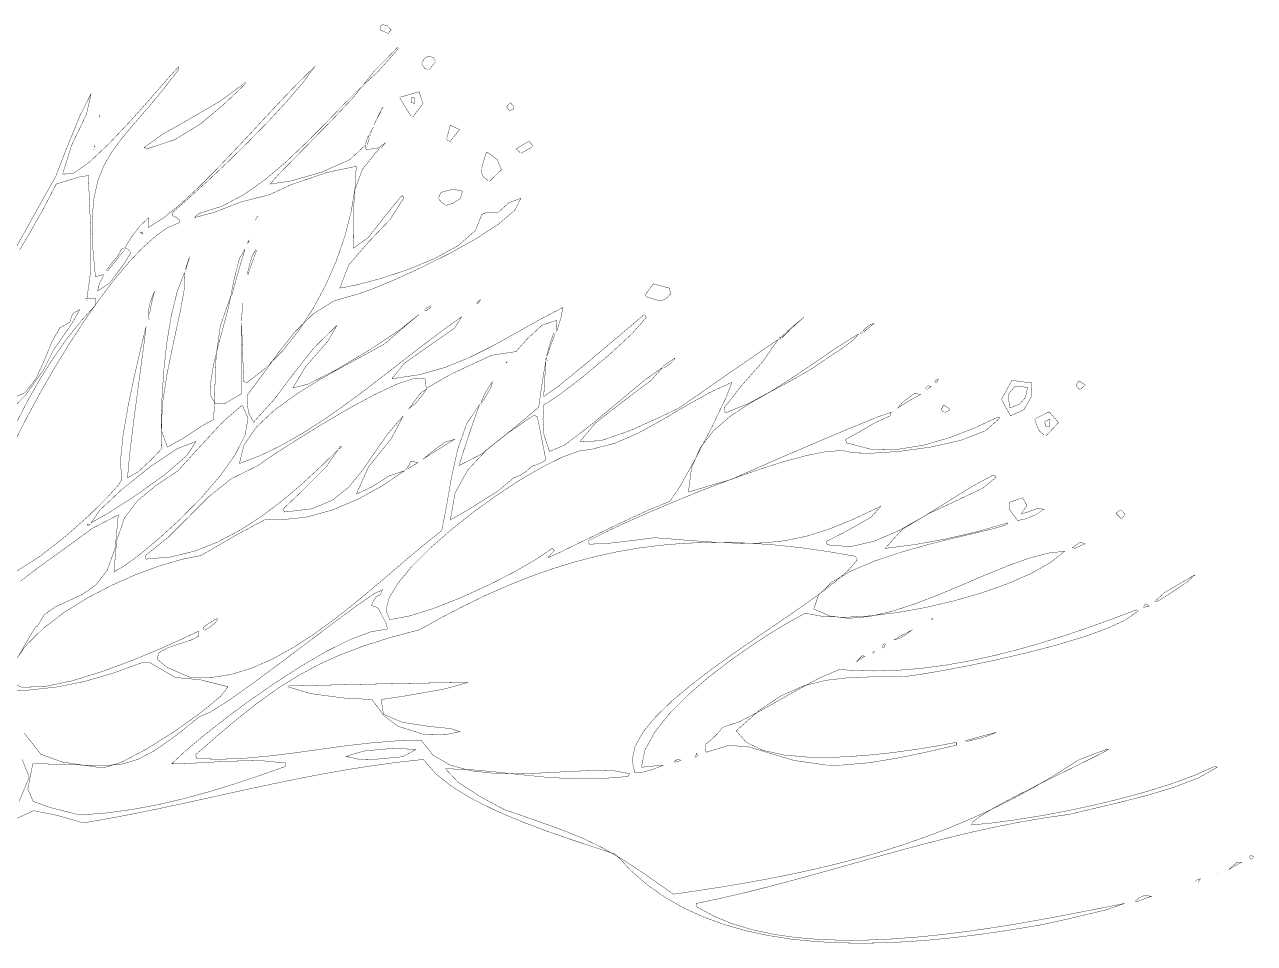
# Model space of a CAD drawing. Extents: x -2.4 to 2.35, y -1.59 to 1.78.
# Drawn here: x 0.621 to 2.346, y -0.422 to 0.867 of the extents above; entities that cross this region are included whole.
import ezdxf

# ---------------------------------------------------------------- set-up
doc = ezdxf.new("R2010")
doc.units = 0
doc.header["$LTSCALE"] = 0.000394
doc.header["$MEASUREMENT"] = 0
doc.layers.add('Alberi', color=8, linetype='CONTINUOUS')

msp = doc.modelspace()

# ---------------------------------------------------------------- linework, layer by layer
at = {"layer": 'Alberi', "color": 8, "linetype": 'Continuous', "const_width": 0.0005}
for points in [[(1.131, 0.8545), (1.127037, 0.856463), (1.123296, 0.858204), (1.12, 0.8595), (1.120037, 0.862204), (1.120296, 0.864463), (1.121, 0.8665), (1.124185, 0.866907), (1.129148, 0.865759), (1.135, 0.8595), (1.133296, 0.858204), (1.132037, 0.856463)], [(1.163, 0.7575), (1.163, 0.760204), (1.163, 0.762463), (1.163, 0.7645), (1.164296, 0.7645), (1.166037, 0.7645), (1.168, 0.7645), (1.168, 0.762204), (1.168, 0.759463), (1.168, 0.7565), (1.166037, 0.757204), (1.164296, 0.757463)], [(1.301, 0.7465), (1.299296, 0.748463), (1.298037, 0.750204), (1.297, 0.7515), (1.298296, 0.7535), (1.300037, 0.7555), (1.302, 0.7575), (1.305296, 0.7545), (1.307037, 0.752167), (1.307, 0.7485), (1.305, 0.748204), (1.303, 0.747463)], [(0.783, 0.5755), (0.784222, 0.576093), (0.785444, 0.576241), (0.786, 0.5735), (0.785, 0.574463), (0.784, 0.575204)], [(1.513, 0.4795), (1.506037, 0.4815), (1.499296, 0.4835), (1.493, 0.4855), (1.492296, 0.4865), (1.492037, 0.4875), (1.492, 0.4885), (1.495296, 0.4935), (1.499037, 0.4985), (1.503, 0.5035), (1.510296, 0.5015), (1.518037, 0.4995), (1.526, 0.4975), (1.526037, 0.495204), (1.526296, 0.492463), (1.527, 0.4895), (1.521815, 0.483796), (1.516185, 0.480537)], [(0.925, 0.4495), (0.925296, 0.4585), (0.926037, 0.4675), (0.927, 0.4765), (0.926037, 0.4675), (0.925296, 0.4585)], [(1.133, 0.0325), (1.127705, 0.045636), (1.132108, 0.063171), (1.144794, 0.084145), (1.164348, 0.107595), (1.189356, 0.132561), (1.218404, 0.158082), (1.250076, 0.183196), (1.282957, 0.206942), (1.315634, 0.228358), (1.346691, 0.246483), (1.374715, 0.260356), (1.398289, 0.269015), (1.416, 0.2715), (1.448718, 0.279852), (1.481741, 0.294315), (1.514875, 0.3125), (1.547926, 0.332019), (1.580699, 0.350481), (1.613, 0.3655), (1.605008, 0.344292), (1.585544, 0.303836), (1.561376, 0.257284), (1.539272, 0.217788), (1.526, 0.1985), (1.497656, 0.187116), (1.454288, 0.166948), (1.407992, 0.144572), (1.370864, 0.126564), (1.355, 0.1195), (1.358, 0.123204), (1.361, 0.126463), (1.364, 0.1295), (1.363, 0.1305), (1.362, 0.1315), (1.361, 0.1325), (1.337822, 0.116832), (1.306965, 0.099118), (1.271157, 0.080862), (1.233128, 0.063567), (1.195606, 0.048739), (1.161321, 0.037882)], [(2.004, 0.3185), (1.991333, 0.341537), (2.006, 0.36813), (2.034, 0.3645), (2.033333, 0.345463), (2.022667, 0.32687)], [(1.16, 0.3285), (1.167593, 0.33887), (1.176741, 0.350796), (1.185, 0.3565), (1.178963, 0.347685), (1.170037, 0.336648)], [(1.846, 0.3295), (1.853407, 0.338204), (1.869259, 0.349796), (1.878, 0.3485), (1.867037, 0.342463), (1.856296, 0.336204)], [(2.003, 0.3295), (2.000593, 0.34813), (2.010407, 0.35987), (2.028, 0.3585), (2.024852, 0.34387), (2.016815, 0.334796)], [(0.746, 0.0995), (0.749696, 0.143164), (0.760688, 0.174972), (0.778832, 0.199148), (0.803984, 0.219916), (0.836, 0.2415), (0.863556, 0.272019), (0.899111, 0.310315), (0.926, 0.3335), (0.934109, 0.31523), (0.930032, 0.2915), (0.916163, 0.26393), (0.894896, 0.23414), (0.868625, 0.20375), (0.839744, 0.17438), (0.810647, 0.14765), (0.783728, 0.12518), (0.761381, 0.10859)], [(1.913, 0.3235), (1.909222, 0.324093), (1.908111, 0.325574), (1.907, 0.3275), (1.908, 0.3295), (1.909, 0.3315), (1.91, 0.3335), (1.912296, 0.332204), (1.915037, 0.330463), (1.918, 0.3285), (1.918, 0.3275), (1.918, 0.3265), (1.918, 0.3255), (1.916037, 0.325204), (1.914296, 0.324463)], [(1.218, 0.1725), (1.224592, 0.210148), (1.242416, 0.242324), (1.268544, 0.270276), (1.300048, 0.295252), (1.334, 0.3185), (1.336, 0.318463), (1.338, 0.318204), (1.34, 0.3175), (1.344, 0.297463), (1.348, 0.277204), (1.352, 0.2565), (1.345704, 0.252611), (1.33763, 0.249389), (1.332, 0.2475), (1.325074, 0.24113), (1.316593, 0.235204), (1.307, 0.2315), (1.28437, 0.212648), (1.241963, 0.186019)], [(2.054, 0.3035), (2.053037, 0.306204), (2.052296, 0.308463), (2.052, 0.3105), (2.054037, 0.3115), (2.056296, 0.3125), (2.059, 0.3135), (2.059, 0.310463), (2.059, 0.307204), (2.059, 0.3035), (2.057037, 0.3035), (2.055296, 0.3035)], [(0.714, 0.1685), (0.726504, 0.1865), (0.757392, 0.21554), (0.796728, 0.24698), (0.834576, 0.27218), (0.861, 0.2825), (0.848304, 0.262676), (0.817032, 0.235748), (0.777408, 0.207332), (0.739656, 0.183044)], [(1.181, 0.2585), (1.191704, 0.267722), (1.21063, 0.281611), (1.224, 0.2855), (1.209296, 0.2765), (1.195037, 0.2675)], [(2.014, 0.1715), (2.001815, 0.188241), (2.003185, 0.197426), (2.021, 0.2035), (2.023, 0.200204), (2.025, 0.196463), (2.027, 0.1925), (2.024037, 0.1885), (2.021296, 0.1845), (2.019, 0.1805), (2.02863, 0.183648), (2.04137, 0.188352), (2.051, 0.1875), (2.039407, 0.179796), (2.024926, 0.17387)], [(0.708, 0.1655), (0.709037, 0.166204), (0.710296, 0.166463), (0.712, 0.1665), (0.711407, 0.165352), (0.709926, 0.164648)], [(0.698, -0.2415), (0.656469, -0.230953), (0.63275, -0.222375), (0.625156, -0.205359), (0.632, -0.1695), (0.67499, -0.170314), (0.708359, -0.171703), (0.734955, -0.172084), (0.757625, -0.169875), (0.779217, -0.163494), (0.802578, -0.151359), (0.830557, -0.131889), (0.866, -0.1035), (0.881069, -0.097231), (0.907364, -0.08046), (0.941519, -0.056241), (0.980167, -0.027626), (1.019944, 0.00233), (1.057481, 0.030574), (1.089414, 0.054053), (1.112376, 0.069713), (1.123, 0.0745), (1.122, 0.072463), (1.121, 0.070204), (1.12, 0.0675), (1.114407, 0.065167), (1.110593, 0.0595), (1.107, 0.0525), (1.11, 0.0515), (1.113, 0.0505), (1.116, 0.0495), (1.120519, 0.041722), (1.127481, 0.027944), (1.13, 0.0195), (1.106612, 0.015585), (1.077656, 0.00474), (1.044644, -0.011685), (1.009088, -0.03234), (0.9725, -0.055875), (0.936392, -0.08094), (0.902276, -0.106185), (0.871664, -0.13026), (0.846068, -0.151815), (0.827, -0.1695), (0.861547, -0.1685), (0.906125, -0.166), (0.950891, -0.165), (0.986, -0.1685), (0.986, -0.169796), (0.986, -0.171537), (0.986, -0.1735), (0.949877, -0.186266), (0.914141, -0.198188), (0.878615, -0.209078), (0.843125, -0.21875), (0.807494, -0.227016), (0.771547, -0.233688), (0.735107, -0.238578)], [(2.191, 0.0495), (2.191741, 0.053574), (2.194259, 0.054759), (2.199, 0.0515), (2.196037, 0.051204), (2.193296, 0.050463)], [(1.841, 0.0045), (1.849, 0.009204), (1.857, 0.013463), (1.865, 0.0175), (1.857889, 0.011907), (1.848111, 0.006093)], [(1.788, -0.0265), (1.791111, -0.022648), (1.795556, -0.018352), (1.8, -0.0185), (1.796, -0.020796), (1.792, -0.023537)], [(1.09, -0.1635), (1.083296, -0.161796), (1.077037, -0.160537), (1.071, -0.1595), (1.096222, -0.151796), (1.137444, -0.14787), (1.17, -0.1495), (1.150593, -0.159796), (1.113407, -0.163204)], [(2.311, -0.3175), (2.316556, -0.312241), (2.322111, -0.307426), (2.329, -0.3075), (2.323, -0.310537), (2.317, -0.313796)], [(2.181, -0.3635), (2.180037, -0.362796), (2.179296, -0.362537), (2.179, -0.3625), (2.184296, -0.357796), (2.192037, -0.354204), (2.202, -0.3555), (2.195, -0.357796), (2.188, -0.360537)]]:
    msp.add_lwpolyline(points, close=True, dxfattribs=at)
for points in [[(1.096, 0.7825), (1.111111, 0.801796), (1.127556, 0.818204), (1.144, 0.8355)], [(1.097, 0.7835), (1.11437, 0.798944), (1.13063, 0.817056), (1.146, 0.8345)], [(1.178, 0.8135), (1.181259, 0.819352), (1.186074, 0.822315), (1.194, 0.8215)], [(1.186, 0.8045), (1.181926, 0.805944), (1.179407, 0.809389), (1.178, 0.8135)], [(1.188, 0.8035), (1.191, 0.807463), (1.194, 0.811204), (1.197, 0.8145)], [(1.194, 0.8215), (1.195, 0.8195), (1.196, 0.8175), (1.197, 0.8155)], [(0.837, 0.8085), (0.821831, 0.791792), (0.7983, 0.764832), (0.769802, 0.7328), (0.739729, 0.700873), (0.711475, 0.674229), (0.688434, 0.658045), (0.674, 0.6575)], [(0.72, 0.5135), (0.715963, 0.556972), (0.715226, 0.592861), (0.717667, 0.622562), (0.723165, 0.647465), (0.731597, 0.668966), (0.742841, 0.688456), (0.756778, 0.707328), (0.773283, 0.726976), (0.792237, 0.748792), (0.813516, 0.774169), (0.837, 0.8045)], [(1.028, 0.8085), (1.005062, 0.786165), (0.979457, 0.759526), (0.952, 0.73013), (0.923506, 0.699523), (0.89479, 0.669254), (0.866667, 0.64087), (0.839951, 0.615918), (0.815457, 0.595946), (0.794, 0.5825)], [(0.828, 0.6035), (0.850908, 0.623588), (0.877391, 0.647766), (0.905959, 0.674779), (0.935125, 0.703375), (0.9634, 0.732299), (0.989297, 0.760297), (1.011326, 0.786115), (1.028, 0.8085)], [(0.837, 0.8045), (0.837, 0.806204), (0.837, 0.807463), (0.837, 0.8085)], [(1.03, 0.8085), (1.029296, 0.809204), (1.029037, 0.809463), (1.029, 0.8095)], [(0.788, 0.6945), (0.814844, 0.713797), (0.8535, 0.735625), (0.895156, 0.759891), (0.931, 0.7865)], [(0.791, 0.6925), (0.831297, 0.70575), (0.866625, 0.72725), (0.899141, 0.754375), (0.931, 0.7845)], [(1.093, 0.7795), (1.069178, 0.755898), (1.043609, 0.729625), (1.016518, 0.702227), (0.988125, 0.67525), (0.958654, 0.650242), (0.928328, 0.62875), (0.897369, 0.61232), (0.866, 0.6025)], [(0.965, 0.6435), (0.978696, 0.658796), (1.011208, 0.691948), (1.049672, 0.731052), (1.081224, 0.764204), (1.093, 0.7795)], [(1.096, 0.7805), (1.095037, 0.7805), (1.094296, 0.7805), (1.094, 0.7805)], [(1.096, 0.7815), (1.095296, 0.7815), (1.095037, 0.7815), (1.095, 0.7815)], [(0.714, 0.7705), (0.69837, 0.739722), (0.67763, 0.688944), (0.664, 0.6535)], [(0.674, 0.6575), (0.686148, 0.697019), (0.707185, 0.740981), (0.714, 0.7705)], [(1.163, 0.7385), (1.157296, 0.747463), (1.152037, 0.756204), (1.147, 0.7645)], [(1.165, 0.7375), (1.179704, 0.756093), (1.173963, 0.772907), (1.148, 0.7655)], [(1.111, 0.7265), (1.115, 0.735204), (1.119, 0.743463), (1.123, 0.7515)], [(1.111, 0.7265), (1.114037, 0.733204), (1.117296, 0.739463), (1.121, 0.7455)], [(1.122, 0.7485), (1.122296, 0.749463), (1.123037, 0.750204), (1.124, 0.7505)], [(0.725, 0.7365), (0.725, 0.738204), (0.725, 0.739463), (0.725, 0.7405)], [(0.726, 0.7385), (0.726037, 0.739204), (0.726296, 0.739463), (0.727, 0.7395)], [(1.217, 0.7025), (1.230852, 0.720019), (1.217815, 0.725981), (1.213, 0.7075)], [(1.103, 0.7115), (1.101296, 0.7075), (1.100037, 0.7035), (1.099, 0.6995)], [(1.101, 0.6985), (1.10263, 0.702537), (1.104037, 0.707463), (1.103, 0.7115)], [(1.106, 0.7115), (1.105037, 0.712204), (1.104296, 0.712463), (1.104, 0.7125)], [(1.106, 0.7135), (1.105296, 0.7135), (1.105037, 0.7135), (1.105, 0.7135)], [(1.106, 0.7145), (1.107037, 0.7175), (1.108296, 0.7205), (1.11, 0.7235)], [(1.106, 0.7145), (1.106296, 0.716463), (1.107037, 0.718204), (1.108, 0.7195)], [(0.719, 0.6915), (0.718037, 0.6915), (0.717296, 0.6915), (0.717, 0.6915)], [(0.718, 0.6955), (0.718037, 0.696463), (0.718296, 0.697204), (0.719, 0.6975)], [(0.719, 0.6945), (0.719037, 0.695463), (0.719296, 0.696204), (0.72, 0.6965)], [(0.791, 0.6935), (0.79, 0.694204), (0.789, 0.694463), (0.788, 0.6945)], [(1.099, 0.6985), (1.076938, 0.677672), (1.03725, 0.660125), (0.994938, 0.648016), (0.965, 0.6435)], [(1.082, 0.5535), (1.081594, 0.600563), (1.084, 0.63525), (1.094656, 0.664312), (1.119, 0.6945)], [(1.1, 0.6915), (1.099296, 0.694204), (1.099037, 0.696463), (1.099, 0.6985)], [(1.119, 0.6945), (1.112296, 0.6935), (1.106037, 0.6925), (1.1, 0.6915)], [(1.127, 0.7015), (1.124037, 0.6995), (1.121296, 0.6975), (1.119, 0.6955)], [(1.121, 0.6935), (1.123, 0.696463), (1.125, 0.699204), (1.127, 0.7015)], [(1.217, 0.7035), (1.215037, 0.7045), (1.213296, 0.7055), (1.212, 0.7065)], [(1.31, 0.6925), (1.316037, 0.696463), (1.322296, 0.700204), (1.329, 0.7035)], [(1.316, 0.6875), (1.314, 0.689463), (1.312, 0.691204), (1.31, 0.6925)], [(1.317, 0.6865), (1.322037, 0.6895), (1.327296, 0.6925), (1.333, 0.6955)], [(1.329, 0.7035), (1.330296, 0.701463), (1.332037, 0.699204), (1.334, 0.6965)], [(1.269, 0.6885), (1.266296, 0.681204), (1.264037, 0.673463), (1.262, 0.6655)], [(1.273, 0.6475), (1.289741, 0.663685), (1.283593, 0.678315), (1.269, 0.6885)], [(0.613421, 0.550674), (0.628624, 0.576436), (0.645843, 0.606782), (0.665, 0.6435), (0.676444, 0.647056), (0.696556, 0.653278), (0.71, 0.6555), (0.711375, 0.623547), (0.7135, 0.573875), (0.713375, 0.521766), (0.708, 0.4825), (0.712, 0.483204), (0.716, 0.483463), (0.72, 0.4835), (0.72, 0.480463), (0.72, 0.477204), (0.72, 0.4735), (0.699626, 0.451345), (0.679673, 0.426235), (0.660277, 0.398587), (0.641575, 0.368821), (0.623703, 0.337353), (0.606797, 0.304602)], [(1.086, 0.6685), (1.084145, 0.637335), (1.07872, 0.60434), (1.069935, 0.570265), (1.058, 0.53586), (1.043125, 0.501875), (1.02552, 0.46906), (1.005395, 0.438165), (0.98296, 0.40994), (0.958425, 0.385135), (0.932, 0.3645)], [(0.964, 0.6285), (0.993852, 0.642426), (1.045481, 0.659907), (1.086, 0.6685)], [(1.271, 0.6485), (1.264222, 0.653537), (1.262111, 0.658796), (1.262, 0.6645)], [(0.664, 0.6535), (0.651328, 0.631313), (0.623375, 0.581), (0.592984, 0.526938), (0.573, 0.4935)], [(0.859, 0.5965), (0.886889, 0.603907), (0.924111, 0.618426), (0.964, 0.6285)], [(1.063, 0.4975), (1.075234, 0.529859), (1.103125, 0.562125), (1.133453, 0.593828), (1.153, 0.6245)], [(1.15, 0.6275), (1.130148, 0.603426), (1.102519, 0.568241), (1.082, 0.5535)], [(1.089, 0.4895), (1.109133, 0.49657), (1.139813, 0.509313), (1.176961, 0.526273), (1.2165, 0.546), (1.254352, 0.567039), (1.286438, 0.587938), (1.30868, 0.607242), (1.317, 0.6235)], [(1.153, 0.6245), (1.152, 0.6255), (1.151, 0.6265), (1.15, 0.6275)], [(1.211, 0.6145), (1.205963, 0.617759), (1.202704, 0.621241), (1.201, 0.6245)], [(1.209, 0.6335), (1.205185, 0.631648), (1.203815, 0.630019), (1.202, 0.6255)], [(1.235, 0.6335), (1.221815, 0.636389), (1.213519, 0.633944), (1.209, 0.6335)], [(1.212, 0.6135), (1.221519, 0.616463), (1.232148, 0.623204), (1.235, 0.6335)], [(1.317, 0.6235), (1.299852, 0.617204), (1.285148, 0.603796), (1.268, 0.6035)], [(0.538, 0.0795), (0.539681, 0.10013), (0.544536, 0.12441), (0.552281, 0.151818), (0.562633, 0.18183), (0.575309, 0.213925), (0.590024, 0.24758), (0.606496, 0.282274), (0.624441, 0.317485), (0.643575, 0.352689), (0.663616, 0.387364), (0.68428, 0.420989), (0.705283, 0.453041), (0.726342, 0.482998), (0.747173, 0.510338), (0.767494, 0.534539), (0.787021, 0.555077), (0.805469, 0.571432), (0.822557, 0.58308), (0.838, 0.5895)], [(0.795, 0.5965), (0.78263, 0.584907), (0.770037, 0.568426), (0.761, 0.5535)], [(0.794, 0.5825), (0.794037, 0.587463), (0.794296, 0.592204), (0.795, 0.5965)], [(0.829, 0.5985), (0.828296, 0.600463), (0.828037, 0.602204), (0.828, 0.6035)], [(0.838, 0.5895), (0.837222, 0.593833), (0.833111, 0.596833), (0.829, 0.5985)], [(0.866, 0.6025), (0.863296, 0.6005), (0.861037, 0.5985), (0.859, 0.5965)], [(0.944, 0.5925), (0.945037, 0.5945), (0.946296, 0.5965), (0.948, 0.5985)], [(1.262, 0.6005), (1.252971, 0.578054), (1.229195, 0.55734), (1.195641, 0.538864), (1.157277, 0.523136), (1.11907, 0.51066), (1.085988, 0.501946), (1.063, 0.4975)], [(1.268, 0.6035), (1.266, 0.6025), (1.264, 0.6015), (1.262, 0.6005)], [(0.756, 0.5515), (0.757037, 0.552463), (0.758296, 0.553204), (0.76, 0.5535)], [(0.761, 0.5535), (0.764444, 0.552611), (0.767222, 0.550389), (0.77, 0.5475)], [(0.93, 0.5525), (0.921926, 0.538759), (0.914741, 0.510574), (0.91, 0.4875)], [(0.911, 0.4865), (0.917037, 0.5085), (0.923296, 0.5305), (0.93, 0.5525)], [(0.933, 0.5605), (0.934, 0.562463), (0.935, 0.564204), (0.936, 0.5655)], [(0.934, 0.5605), (0.934296, 0.5615), (0.935037, 0.5625), (0.936, 0.5635)], [(0.77, 0.5475), (0.75937, 0.530611), (0.73963, 0.504389), (0.723, 0.4935)], [(0.735, 0.5225), (0.743333, 0.53313), (0.751, 0.542204), (0.756, 0.5515)], [(0.737, 0.5215), (0.745, 0.5315), (0.753, 0.5415), (0.761, 0.5515)], [(0.846, 0.5235), (0.848, 0.5295), (0.85, 0.5355), (0.852, 0.5415)], [(0.847, 0.5235), (0.848296, 0.529204), (0.850037, 0.534463), (0.852, 0.5395)], [(0.933, 0.5175), (0.936556, 0.531648), (0.940111, 0.543352), (0.945, 0.5515)], [(0.934, 0.5165), (0.938, 0.528204), (0.942, 0.539463), (0.946, 0.5505)], [(0.845, 0.5195), (0.834569, 0.492121), (0.826324, 0.45855), (0.820125, 0.42092), (0.815834, 0.381366), (0.813309, 0.342022), (0.812411, 0.305022), (0.813, 0.2725)], [(0.821, 0.2745), (0.812831, 0.296993), (0.813688, 0.333217), (0.820475, 0.377436), (0.830096, 0.423911), (0.839455, 0.466905), (0.845455, 0.500681), (0.845, 0.5195)], [(0.847, 0.5205), (0.846296, 0.5205), (0.846037, 0.5205), (0.846, 0.5205)], [(0.731, 0.5165), (0.727037, 0.5155), (0.723296, 0.5145), (0.72, 0.5135)], [(0.723, 0.4935), (0.725741, 0.505019), (0.730259, 0.512315), (0.731, 0.5165)], [(0.796, 0.4615), (0.798037, 0.472463), (0.800296, 0.483204), (0.803, 0.4935)], [(0.803, 0.4935), (0.801, 0.488463), (0.799, 0.483204), (0.797, 0.4775)], [(0.925, 0.3495), (0.902099, 0.33596), (0.888309, 0.335621), (0.882, 0.345907), (0.881543, 0.364243), (0.885309, 0.388053), (0.891667, 0.414759), (0.898988, 0.441787), (0.905642, 0.466559), (0.91, 0.4865)], [(0.91, 0.4865), (0.895422, 0.445266), (0.889375, 0.403375), (0.887641, 0.359797), (0.886, 0.3135)], [(0.933, 0.3475), (0.956014, 0.378157), (0.978111, 0.408759), (1.000875, 0.43725), (1.025889, 0.461574), (1.054736, 0.479676), (1.089, 0.4895)], [(0.602664, 0.327964), (0.621958, 0.347573), (0.647, 0.3825), (0.661111, 0.410759), (0.686556, 0.447241), (0.698, 0.4675), (0.689481, 0.462833), (0.686519, 0.458167), (0.684, 0.4495), (0.669971, 0.441806), (0.65895, 0.42248), (0.648682, 0.397153), (0.63691, 0.371459), (0.621376, 0.351031), (0.599825, 0.3415)], [(0.706, 0.4815), (0.706037, 0.482204), (0.706296, 0.482463), (0.707, 0.4825)], [(0.708, 0.4805), (0.708037, 0.4805), (0.708296, 0.4805), (0.709, 0.4805)], [(0.794, 0.4545), (0.794296, 0.462204), (0.795037, 0.469463), (0.796, 0.4765)], [(1.376, 0.4705), (1.342816, 0.453048), (1.31049, 0.434844), (1.278286, 0.416972), (1.245469, 0.400517), (1.211306, 0.386564), (1.175061, 0.376197), (1.136, 0.3705)], [(1.188, 0.4715), (1.186, 0.470463), (1.184, 0.469204), (1.182, 0.4675)], [(1.183, 0.4655), (1.182296, 0.466204), (1.182037, 0.466463), (1.182, 0.4665)], [(1.184, 0.4655), (1.186037, 0.467463), (1.188296, 0.469204), (1.191, 0.4705)], [(1.191, 0.4705), (1.19, 0.471204), (1.189, 0.471463), (1.188, 0.4715)], [(1.191, 0.4725), (1.190296, 0.4725), (1.190037, 0.4725), (1.19, 0.4725)], [(1.255, 0.4765), (1.256296, 0.478463), (1.258037, 0.480204), (1.26, 0.4815)], [(1.256, 0.4755), (1.257296, 0.477463), (1.259037, 0.479204), (1.261, 0.4805)], [(1.367, 0.4525), (1.367333, 0.436944), (1.373, 0.455389), (1.376, 0.4705)], [(0.795, 0.4535), (0.795037, 0.454204), (0.795296, 0.454463), (0.796, 0.4545)], [(1.234, 0.4575), (1.207327, 0.438412), (1.180234, 0.418003), (1.15275, 0.396738), (1.1249, 0.375081), (1.096712, 0.353495), (1.068213, 0.332447), (1.039431, 0.312399), (1.010391, 0.293816), (0.981121, 0.277162), (0.951648, 0.262902), (0.922, 0.2515)], [(0.928, 0.3665), (0.927, 0.394204), (0.926, 0.421463), (0.925, 0.4485)], [(0.925, 0.4485), (0.925, 0.4155), (0.925, 0.3825), (0.925, 0.3495)], [(1.174, 0.4605), (1.147048, 0.439132), (1.104784, 0.410996), (1.058296, 0.383244), (1.018672, 0.363028), (0.997, 0.3575)], [(1.126, 0.4195), (1.142, 0.433463), (1.158, 0.447204), (1.174, 0.4605)], [(1.136, 0.3705), (1.153141, 0.391969), (1.189875, 0.41775), (1.224172, 0.441656), (1.234, 0.4575)], [(1.31, 0.4085), (1.325, 0.425463), (1.346667, 0.445537), (1.367, 0.4525)], [(1.49, 0.4605), (1.462484, 0.437047), (1.415375, 0.397375), (1.370328, 0.360516), (1.349, 0.3455)], [(1.349, 0.3335), (1.371368, 0.348116), (1.404584, 0.373628), (1.441016, 0.404132), (1.473032, 0.433724), (1.493, 0.4565)], [(1.493, 0.4565), (1.492, 0.458204), (1.491, 0.459463), (1.49, 0.4605)], [(1.714, 0.4565), (1.703037, 0.447463), (1.692296, 0.438204), (1.682, 0.4285)], [(1.683, 0.4275), (1.693037, 0.437463), (1.703296, 0.447204), (1.714, 0.4565)], [(1.813, 0.4485), (1.805074, 0.444981), (1.800926, 0.441685), (1.797, 0.4375)], [(1.798, 0.4355), (1.803, 0.440204), (1.808, 0.444463), (1.813, 0.4485)], [(0.791, 0.4435), (0.784245, 0.415773), (0.775296, 0.377352), (0.766125, 0.333875), (0.758704, 0.290981), (0.755005, 0.25431), (0.757, 0.2295)], [(0.765, 0.2315), (0.7678, 0.263148), (0.77444, 0.316924), (0.78228, 0.376076), (0.78868, 0.423852), (0.791, 0.4435)], [(1.059, 0.4455), (1.026938, 0.414266), (0.99825, 0.377875), (0.970688, 0.341297), (0.942, 0.3095)], [(0.997, 0.3575), (1.014852, 0.387426), (1.046481, 0.423574), (1.059, 0.4455)], [(1.353, 0.4025), (1.356037, 0.413463), (1.359296, 0.424204), (1.363, 0.4345)], [(1.354, 0.4025), (1.357296, 0.413204), (1.361037, 0.423463), (1.365, 0.4335)], [(1.791, 0.4335), (1.759509, 0.413611), (1.728741, 0.392722), (1.69825, 0.372), (1.667593, 0.352611), (1.636324, 0.335722), (1.604, 0.3225)], [(1.753, 0.4035), (1.766185, 0.411944), (1.783815, 0.425056), (1.791, 0.4335)], [(1.794, 0.4345), (1.793296, 0.4345), (1.793037, 0.4345), (1.793, 0.4345)], [(1.795, 0.4335), (1.794296, 0.434463), (1.794037, 0.435204), (1.794, 0.4355)], [(1.797, 0.4355), (1.796037, 0.436204), (1.795296, 0.436463), (1.795, 0.4365)], [(0.922, 0.2515), (0.928387, 0.277422), (0.945719, 0.3025), (0.971254, 0.326453), (1.00225, 0.349), (1.035965, 0.369859), (1.069656, 0.38875), (1.100582, 0.405391), (1.126, 0.4195)], [(1.678, 0.4255), (1.642922, 0.4015), (1.608125, 0.3775), (1.573516, 0.3535), (1.539, 0.3295)], [(1.602, 0.3295), (1.627037, 0.361278), (1.656296, 0.394389), (1.678, 0.4255)], [(1.68, 0.4255), (1.679037, 0.426204), (1.678296, 0.426463), (1.678, 0.4265)], [(1.682, 0.4285), (1.681, 0.428463), (1.68, 0.428204), (1.679, 0.4275)], [(1.681, 0.4255), (1.681037, 0.4265), (1.681296, 0.4275), (1.682, 0.4285)], [(1.187, 0.3585), (1.219111, 0.377019), (1.275889, 0.403315), (1.31, 0.4085)], [(1.353, 0.4005), (1.352296, 0.399463), (1.352037, 0.398204), (1.352, 0.3965)], [(1.354, 0.3955), (1.353296, 0.397463), (1.353037, 0.399204), (1.353, 0.4005)], [(1.533, 0.3995), (1.527037, 0.3955), (1.521296, 0.3915), (1.516, 0.3875)], [(1.518, 0.3855), (1.527, 0.392019), (1.532, 0.396981), (1.533, 0.3995)], [(1.552, 0.2115), (1.556391, 0.245377), (1.568609, 0.273698), (1.587222, 0.2975), (1.610798, 0.317821), (1.637905, 0.335698), (1.667111, 0.352167), (1.696984, 0.368265), (1.726091, 0.385031), (1.753, 0.4035)], [(1.296, 0.3925), (1.296296, 0.3935), (1.297037, 0.3945), (1.298, 0.3955)], [(1.297, 0.3925), (1.297037, 0.393204), (1.297296, 0.393463), (1.298, 0.3935)], [(1.352, 0.3955), (1.348296, 0.374204), (1.345037, 0.352463), (1.342, 0.3305)], [(1.349, 0.3455), (1.35, 0.362463), (1.351, 0.379204), (1.352, 0.3955)], [(1.516, 0.3865), (1.490824, 0.36866), (1.453552, 0.33762), (1.412968, 0.3037), (1.377856, 0.27722), (1.357, 0.2685)], [(1.4, 0.2825), (1.421922, 0.308734), (1.461375, 0.339375), (1.499141, 0.367578), (1.516, 0.3865)], [(0.932, 0.3645), (0.930296, 0.365463), (0.929037, 0.366204), (0.928, 0.3665)], [(0.948, 0.2485), (0.956849, 0.254928), (0.977152, 0.268484), (1.005843, 0.286876), (1.039856, 0.307812), (1.076125, 0.329), (1.111584, 0.348148), (1.143167, 0.362964), (1.167808, 0.371156), (1.182441, 0.370432), (1.184, 0.3585)], [(1.277, 0.3665), (1.271074, 0.357204), (1.265593, 0.34813), (1.261, 0.3375)], [(1.262, 0.3365), (1.268778, 0.347611), (1.275556, 0.359389), (1.277, 0.3665)], [(1.898, 0.3675), (1.899296, 0.3685), (1.901037, 0.3695), (1.903, 0.3705)], [(1.899, 0.3645), (1.898296, 0.3655), (1.898037, 0.3665), (1.898, 0.3675)], [(1.9, 0.3645), (1.901, 0.366463), (1.902, 0.368204), (1.903, 0.3695)], [(2.096, 0.3615), (2.097037, 0.3635), (2.098296, 0.3655), (2.1, 0.3675)], [(2.1, 0.3675), (2.103, 0.3655), (2.106, 0.3635), (2.109, 0.3615)], [(0.942, 0.3095), (0.934778, 0.322907), (0.932889, 0.337426), (0.933, 0.3475)], [(1.184, 0.3585), (1.185, 0.3585), (1.186, 0.3585), (1.187, 0.3585)], [(1.886, 0.3555), (1.885037, 0.356204), (1.884296, 0.356463), (1.884, 0.3565)], [(1.888, 0.3605), (1.887, 0.3595), (1.886, 0.3585), (1.885, 0.3575)], [(1.887, 0.3555), (1.889, 0.357204), (1.891, 0.358463), (1.893, 0.3595)], [(1.893, 0.3595), (1.891037, 0.360204), (1.889296, 0.360463), (1.888, 0.3605)], [(2.101, 0.3555), (2.099037, 0.3575), (2.097296, 0.3595), (2.096, 0.3615)], [(2.102, 0.3555), (2.104, 0.357463), (2.106, 0.359204), (2.108, 0.3605)], [(1.259, 0.3345), (1.240816, 0.307164), (1.228248, 0.271332), (1.219472, 0.231468), (1.212664, 0.192036), (1.206, 0.1575)], [(1.23, 0.2485), (1.239296, 0.277463), (1.249037, 0.306204), (1.259, 0.3345)], [(1.342, 0.3305), (1.306741, 0.300796), (1.260593, 0.264204), (1.23, 0.2485)], [(1.262, 0.3345), (1.261037, 0.335204), (1.260296, 0.335463), (1.26, 0.3355)], [(1.357, 0.2685), (1.34937, 0.292019), (1.347963, 0.313981), (1.349, 0.3335)], [(1.539, 0.3295), (1.511375, 0.31625), (1.47025, 0.29775), (1.42875, 0.283375), (1.4, 0.2825)], [(1.604, 0.3225), (1.603037, 0.325204), (1.602296, 0.327463), (1.602, 0.3295)], [(0.886, 0.3135), (0.869815, 0.3045), (0.843185, 0.286833), (0.821, 0.2745)], [(1.152, 0.3185), (1.12984, 0.292759), (1.11137, 0.266372), (1.094038, 0.241016), (1.075289, 0.218372), (1.052569, 0.200118), (1.023324, 0.187934), (0.985, 0.1835)], [(1.086, 0.2085), (1.103111, 0.246796), (1.134889, 0.286204), (1.152, 0.3185)], [(1.837, 0.3235), (1.817144, 0.316676), (1.775148, 0.299574), (1.722375, 0.27725), (1.670185, 0.254759), (1.62994, 0.237157), (1.613, 0.2295)], [(1.773, 0.2855), (1.792185, 0.296056), (1.812481, 0.307944), (1.835, 0.3185)], [(1.986, 0.3165), (1.953907, 0.301542), (1.918593, 0.287833), (1.8815, 0.277125), (1.844074, 0.271167), (1.807759, 0.271708), (1.774, 0.2805)], [(1.783, 0.2665), (1.809023, 0.265963), (1.847519, 0.268537), (1.891625, 0.2745), (1.934481, 0.28413), (1.969227, 0.297704), (1.989, 0.3155)], [(1.835, 0.3185), (1.835296, 0.320463), (1.836037, 0.322204), (1.837, 0.3235)], [(1.989, 0.3155), (1.988, 0.316204), (1.987, 0.316463), (1.986, 0.3165)], [(2.051, 0.2915), (2.044519, 0.297204), (2.039815, 0.307796), (2.038, 0.3135)], [(2.054, 0.2905), (2.071444, 0.308944), (2.058222, 0.324056), (2.039, 0.3145)], [(1.061, 0.2715), (1.062296, 0.274056), (1.06337, 0.275944), (1.066, 0.2745)], [(1.774, 0.2805), (1.773296, 0.282463), (1.773037, 0.284204), (1.773, 0.2855)], [(0.813, 0.2725), (0.798778, 0.257426), (0.779889, 0.239907), (0.765, 0.2315)], [(1.06, 0.2705), (1.035796, 0.246817), (1.00992, 0.222961), (0.982481, 0.199722), (0.953586, 0.177891), (0.92334, 0.158257), (0.891852, 0.141611), (0.859228, 0.128743), (0.825575, 0.120442), (0.791, 0.1175)], [(0.984, 0.1885), (1.009259, 0.212426), (1.044074, 0.247241), (1.06, 0.2705)], [(1.062, 0.2725), (1.063, 0.273204), (1.064, 0.273463), (1.065, 0.2735)], [(1.412, 0.1435), (1.432763, 0.153941), (1.460106, 0.166778), (1.492609, 0.181281), (1.528852, 0.196722), (1.567414, 0.212372), (1.606875, 0.2275), (1.645815, 0.241378), (1.682815, 0.253278), (1.716453, 0.262469), (1.74531, 0.268222), (1.767966, 0.269809), (1.783, 0.2665)], [(0.79, 0.1225), (0.822464, 0.148372), (0.851232, 0.177076), (0.879568, 0.205444), (0.910736, 0.230308), (0.948, 0.2485)], [(0.979, 0.1725), (1.015056, 0.176124), (1.051688, 0.186132), (1.087792, 0.201228), (1.122264, 0.220116), (1.154, 0.2415)], [(1.154, 0.2415), (1.131481, 0.233833), (1.107852, 0.218833), (1.086, 0.2085)], [(1.155, 0.2425), (1.160111, 0.249315), (1.162556, 0.255019), (1.173, 0.2525)], [(1.158, 0.2435), (1.162296, 0.2465), (1.167037, 0.2495), (1.172, 0.2525)], [(0.757, 0.2295), (0.753127, 0.22248), (0.736703, 0.204094), (0.710646, 0.178348), (0.677875, 0.14925), (0.641307, 0.120809), (0.603859, 0.097031), (0.568451, 0.081926), (0.538, 0.0795)], [(1.613, 0.2295), (1.592296, 0.2235), (1.572037, 0.2175), (1.552, 0.2115)], [(1.98, 0.2355), (1.948831, 0.218631), (1.91579, 0.198141), (1.881577, 0.176777), (1.846892, 0.157284), (1.812434, 0.14241), (1.778904, 0.134899), (1.747, 0.1375)], [(1.828, 0.1325), (1.852288, 0.159316), (1.889824, 0.181668), (1.930816, 0.200612), (1.965472, 0.217204), (1.984, 0.2325)], [(1.984, 0.2325), (1.982296, 0.2335), (1.981037, 0.2345), (1.98, 0.2355)], [(1.822, 0.1915), (1.782684, 0.173003), (1.748291, 0.159157), (1.717148, 0.149426), (1.687586, 0.143275), (1.657933, 0.140169), (1.626519, 0.139574), (1.591672, 0.140954), (1.551723, 0.143774), (1.505, 0.1475)], [(1.746, 0.1425), (1.771259, 0.155426), (1.808074, 0.175907), (1.822, 0.1915)], [(0.614647, 0.086471), (0.641, 0.1065), (0.677556, 0.132759), (0.715444, 0.160574), (0.752, 0.1795), (0.74784, 0.133707), (0.736719, 0.102094), (0.720676, 0.081309), (0.70175, 0.068), (0.68198, 0.058816), (0.663406, 0.050406), (0.648066, 0.039418), (0.638, 0.0225), (0.637037, 0.0225), (0.636296, 0.0225), (0.636, 0.0225), (0.612922, -0.0165)], [(0.868, 0.1225), (0.920333, 0.152796), (0.959333, 0.173537), (0.979, 0.1725)], [(0.985, 0.1835), (0.984296, 0.185463), (0.984037, 0.187204), (0.984, 0.1885)], [(2.152, 0.1815), (2.154037, 0.183463), (2.156296, 0.185204), (2.159, 0.1865)], [(2.159, 0.1745), (2.156296, 0.177204), (2.154037, 0.179463), (2.152, 0.1815)], [(2.159, 0.1865), (2.161, 0.184463), (2.163, 0.182204), (2.165, 0.1795)], [(2.16, 0.1735), (2.161037, 0.175463), (2.162296, 0.177204), (2.164, 0.1785)], [(1.206, 0.1575), (1.182833, 0.13907), (1.158632, 0.118808), (1.133496, 0.097331), (1.107528, 0.075255), (1.080827, 0.053199), (1.053496, 0.031779), (1.025635, 0.011612), (0.997345, -0.006684), (0.968727, -0.022492), (0.939883, -0.035195), (0.910913, -0.044175), (0.881918, -0.048816), (0.853, -0.0485)], [(1.728, 0.0475), (1.734584, 0.066997), (1.752604, 0.084619), (1.779464, 0.100425), (1.812568, 0.114472), (1.849319, 0.12682), (1.887119, 0.137527), (1.923374, 0.146652), (1.955486, 0.154253), (1.980859, 0.160389), (1.996896, 0.165118), (2.001, 0.1685)], [(2.001, 0.1685), (1.95625, 0.155703), (1.913, 0.145625), (1.8705, 0.137984), (1.828, 0.1325)], [(1.175, 0.0185), (1.206769, 0.036119), (1.238037, 0.052347), (1.268898, 0.067192), (1.29945, 0.080659), (1.329789, 0.092755), (1.36001, 0.103485), (1.39021, 0.112856), (1.420485, 0.120873), (1.450932, 0.127543), (1.481647, 0.132872), (1.512725, 0.136867), (1.544264, 0.139532), (1.576359, 0.140875), (1.609106, 0.140902), (1.642602, 0.139618), (1.676944, 0.137029), (1.712226, 0.133143), (1.748546, 0.127964), (1.786, 0.1215)], [(1.413, 0.1385), (1.412296, 0.140463), (1.412037, 0.142204), (1.412, 0.1435)], [(1.505, 0.1475), (1.474037, 0.143611), (1.435296, 0.139056), (1.413, 0.1385)], [(1.747, 0.1375), (1.746296, 0.139463), (1.746037, 0.141204), (1.746, 0.1425)], [(2.091, 0.1335), (2.096333, 0.1375), (2.101, 0.140833), (2.109, 0.1395)], [(2.094, 0.1325), (2.098296, 0.1345), (2.103037, 0.1365), (2.108, 0.1385)], [(0.596, -0.0535), (0.605614, -0.027728), (0.623232, -0.002844), (0.647318, 0.020804), (0.676336, 0.042868), (0.70875, 0.063), (0.743024, 0.080852), (0.777622, 0.096076), (0.811008, 0.108324), (0.841646, 0.117248), (0.868, 0.1225)], [(0.791, 0.1175), (0.790296, 0.119463), (0.790037, 0.121204), (0.79, 0.1225)], [(1.716, 0.0415), (1.74118, 0.037012), (1.772147, 0.035897), (1.807501, 0.037855), (1.845839, 0.042591), (1.88576, 0.049806), (1.92586, 0.059202), (1.964739, 0.070483), (2.000995, 0.083351), (2.033225, 0.097508), (2.060027, 0.112657), (2.08, 0.1285)], [(2.08, 0.1285), (2.056593, 0.125856), (2.029829, 0.118681), (2.000391, 0.108109), (1.968963, 0.095278), (1.93623, 0.081321), (1.902875, 0.067375), (1.869583, 0.054575), (1.837037, 0.044056), (1.805922, 0.036953), (1.776921, 0.034403), (1.750719, 0.03754), (1.728, 0.0475)], [(1.786, 0.1215), (1.787, 0.120204), (1.788, 0.118463), (1.789, 0.1165)], [(2.094, 0.1325), (2.093, 0.133204), (2.092, 0.133463), (2.091, 0.1335)], [(1.789, 0.1165), (1.776824, 0.102262), (1.758632, 0.086117), (1.735528, 0.068316), (1.708616, 0.049113), (1.679, 0.028759), (1.647784, 0.007508), (1.616072, -0.014389), (1.584968, -0.036678), (1.555576, -0.059108), (1.529, -0.081426), (1.506344, -0.103379), (1.488712, -0.124716), (1.477208, -0.145183), (1.472936, -0.164529), (1.477, -0.1825)], [(2.263, 0.0955), (2.242926, 0.083907), (2.220407, 0.070759), (2.207, 0.0585)], [(2.209, 0.0575), (2.225889, 0.068019), (2.251444, 0.084981), (2.263, 0.0955)], [(2.209, 0.0575), (2.208, 0.0575), (2.207, 0.0575), (2.206, 0.0575)], [(0.871, 0.0215), (0.877296, 0.026204), (0.884037, 0.030463), (0.891, 0.0345)], [(1.486, -0.1745), (1.490928, -0.15074), (1.504544, -0.12554), (1.525096, -0.09962), (1.550832, -0.0737), (1.58, -0.0485), (1.610848, -0.02474), (1.641624, -0.00314), (1.670576, 0.01558), (1.695952, 0.0307), (1.716, 0.0415)], [(1.779, -0.0385), (1.812385, -0.039463), (1.846, -0.038454), (1.879781, -0.035625), (1.913667, -0.03113), (1.947594, -0.02512), (1.9815, -0.01775), (2.015323, -0.009171), (2.049, 0.000463), (2.082469, 0.011), (2.115667, 0.022287), (2.148531, 0.034171), (2.181, 0.0465)], [(2.183, 0.0445), (2.165445, 0.03215), (2.1388, 0.01986), (2.105195, 0.00787), (2.06676, -0.00358), (2.025625, -0.01425), (1.98392, -0.0239), (1.943775, -0.03229), (1.90732, -0.03918), (1.876685, -0.04433), (1.854, -0.0475)], [(1.893, 0.0325), (1.893519, 0.033389), (1.894481, 0.034278), (1.895, 0.0325)], [(2.181, 0.0465), (2.181296, 0.046204), (2.182037, 0.045463), (2.183, 0.0445)], [(0.861, -0.1565), (0.892823, -0.128758), (0.922264, -0.104124), (0.950181, -0.082286), (0.977432, -0.062932), (1.004875, -0.04575), (1.033368, -0.030428), (1.063769, -0.016654), (1.096936, -0.004116), (1.133727, 0.007498), (1.175, 0.0185)], [(0.872, 0.0185), (0.871296, 0.0195), (0.871037, 0.0205), (0.871, 0.0215)], [(0.873, 0.0175), (0.88037, 0.02187), (0.887296, 0.02713), (0.892, 0.0335)], [(0.865, 0.0165), (0.843229, 0.006191), (0.811016, -0.008219), (0.771889, -0.024457), (0.729375, -0.04025), (0.687002, -0.053324), (0.648297, -0.061406), (0.616787, -0.062223), (0.596, -0.0535)], [(0.853, -0.0485), (0.819596, -0.033895), (0.806641, -0.022594), (0.808896, -0.013871), (0.821125, -0.007), (0.838088, -0.001254), (0.854547, 0.004094), (0.865264, 0.00977), (0.865, 0.0165)], [(1.81, -0.0135), (1.811037, -0.012796), (1.812296, -0.012537), (1.814, -0.0125)], [(1.812, -0.0145), (1.812037, -0.013796), (1.812296, -0.013537), (1.813, -0.0135)], [(1.824, -0.0055), (1.825037, -0.003537), (1.826296, -0.001796), (1.828, -0.0005)], [(1.826, -0.0075), (1.825037, -0.006537), (1.824296, -0.005796), (1.824, -0.0055)], [(1.827, -0.0065), (1.827296, -0.004537), (1.828037, -0.002796), (1.829, -0.0015)], [(0.585, -0.0675), (0.6276, -0.066124), (0.66684, -0.061772), (0.70488, -0.054108), (0.74388, -0.042796), (0.786, -0.0275), (0.789037, -0.0275), (0.792296, -0.0275), (0.796, -0.0275), (0.832074, -0.048537), (0.867259, -0.051796), (0.906, -0.0615), (0.895394, -0.075153), (0.868148, -0.097722), (0.831125, -0.124125), (0.791185, -0.149278), (0.75519, -0.168097), (0.73, -0.1755), (0.673481, -0.167241), (0.643185, -0.156093), (0.62, -0.1265)], [(1.6, -0.1185), (1.622634, -0.111116), (1.657074, -0.093093), (1.696625, -0.070625), (1.734593, -0.049907), (1.764282, -0.037134), (1.779, -0.0385)], [(1.619, -0.1235), (1.651694, -0.094415), (1.682796, -0.073885), (1.713408, -0.060421), (1.744633, -0.052538), (1.777571, -0.048748), (1.813327, -0.047564), (1.853, -0.0475)], [(1.108, -0.0795), (1.06763, -0.077278), (1.021037, -0.071056), (0.99, -0.0615)], [(1.243, -0.0555), (1.207, -0.055987), (1.171, -0.056579), (1.135, -0.057258), (1.099, -0.058007), (1.063, -0.058809), (1.027, -0.059646), (0.991, -0.0605)], [(1.121, -0.0795), (1.155074, -0.074389), (1.210259, -0.064611), (1.243, -0.0555)], [(1.178, -0.1275), (1.144741, -0.117056), (1.124593, -0.101944), (1.108, -0.0795)], [(1.232, -0.1245), (1.218344, -0.120204), (1.186592, -0.117012), (1.150568, -0.111468), (1.124096, -0.100116), (1.121, -0.0795)], [(1.576, -0.1425), (1.585111, -0.134944), (1.592889, -0.127389), (1.6, -0.1185)], [(1.177, -0.1365), (1.140716, -0.137589), (1.105099, -0.140473), (1.07, -0.144574), (1.035272, -0.149318), (1.000765, -0.154127), (0.966333, -0.158426), (0.931827, -0.161639), (0.897099, -0.163189), (0.862, -0.1625)], [(1.47, -0.1835), (1.448323, -0.179565), (1.420424, -0.1789), (1.388001, -0.180215), (1.352752, -0.18222), (1.316375, -0.183625), (1.280568, -0.18314), (1.247029, -0.179475), (1.217456, -0.17134), (1.193547, -0.157445), (1.177, -0.1365)], [(1.179, -0.1285), (1.191852, -0.128796), (1.213815, -0.128204), (1.232, -0.1245)], [(1.928, -0.1395), (1.903661, -0.144155), (1.872728, -0.14926), (1.837127, -0.154125), (1.798784, -0.15806), (1.759625, -0.160375), (1.721576, -0.16038), (1.686563, -0.157385), (1.656512, -0.1507), (1.633349, -0.139635), (1.619, -0.1235)], [(1.984, -0.1255), (1.969037, -0.1295), (1.954296, -0.1335), (1.94, -0.1375)], [(1.942, -0.1385), (1.964889, -0.132907), (1.979111, -0.127759), (1.984, -0.1255)], [(1.561, -0.1605), (1.563185, -0.156426), (1.563148, -0.155241), (1.566, -0.1585)], [(1.577, -0.1535), (1.576296, -0.149537), (1.576037, -0.145796), (1.576, -0.1425)], [(1.746, -0.1715), (1.700296, -0.164924), (1.665488, -0.154652), (1.636632, -0.145868), (1.608784, -0.143756), (1.577, -0.1535)], [(1.767, -0.1715), (1.805516, -0.168109), (1.845625, -0.161625), (1.886672, -0.153078), (1.928, -0.1435)], [(1.928, -0.1435), (1.928, -0.141796), (1.928, -0.140537), (1.928, -0.1395)], [(1.949, -0.2555), (1.951434, -0.250794), (1.961004, -0.243451), (1.976312, -0.234036), (1.995962, -0.223111), (2.018556, -0.211241), (2.042696, -0.198988), (2.066986, -0.186917), (2.090028, -0.17559), (2.110424, -0.165572), (2.126778, -0.157426), (2.137692, -0.151715), (2.141768, -0.149004), (2.13761, -0.149855), (2.12382, -0.154833), (2.099, -0.1645)], [(0.61724, -0.163476), (0.627, -0.188212), (0.613, -0.2225)], [(0.703, -0.2525), (0.737071, -0.24664), (0.770776, -0.240276), (0.804204, -0.233513), (0.837449, -0.226459), (0.870602, -0.219222), (0.903755, -0.211908), (0.937, -0.204625), (0.970429, -0.19748), (1.004133, -0.190579), (1.038204, -0.184031), (1.072735, -0.177941), (1.107816, -0.172418), (1.143541, -0.167569), (1.18, -0.1635)], [(0.862, -0.1625), (0.861296, -0.1605), (0.861037, -0.1585), (0.861, -0.1565)], [(1.076, -0.1595), (1.075296, -0.158796), (1.075037, -0.158537), (1.075, -0.1585)], [(1.18, -0.1635), (1.197654, -0.183765), (1.221679, -0.202581), (1.250667, -0.219981), (1.28321, -0.235999), (1.317901, -0.250667), (1.353333, -0.264019), (1.388099, -0.276086), (1.42079, -0.286902), (1.45, -0.2965)], [(1.477, -0.1825), (1.488926, -0.181204), (1.502407, -0.177463), (1.517, -0.1715)], [(1.517, -0.1715), (1.506296, -0.1725), (1.496037, -0.1735), (1.486, -0.1745)], [(2.099, -0.1645), (2.068916, -0.183771), (2.038665, -0.20163), (2.008245, -0.218148), (1.977656, -0.233394), (1.946895, -0.247439), (1.915963, -0.260352), (1.884858, -0.272203), (1.853579, -0.283062), (1.822125, -0.293), (1.790495, -0.302086), (1.758688, -0.31039), (1.726704, -0.317981), (1.69454, -0.324931), (1.662196, -0.331309), (1.629671, -0.337185), (1.596964, -0.342629), (1.564074, -0.347711), (1.531, -0.3525)], [(1.532, -0.1665), (1.534148, -0.164648), (1.537185, -0.163685), (1.542, -0.1645)], [(1.533, -0.1675), (1.535296, -0.166537), (1.538037, -0.165796), (1.541, -0.1655)], [(1.562, -0.1605), (1.563, -0.159796), (1.564, -0.159537), (1.565, -0.1595)], [(1.766, -0.1715), (1.759296, -0.1715), (1.753037, -0.1715), (1.747, -0.1715)], [(1.293, -0.2335), (1.260407, -0.215833), (1.229593, -0.196167), (1.211, -0.1765)], [(1.211, -0.1765), (1.244913, -0.177739), (1.279157, -0.18078), (1.314067, -0.184608), (1.349974, -0.188208), (1.38721, -0.190567), (1.426108, -0.190669), (1.467, -0.1875)], [(1.467, -0.1875), (1.468, -0.185796), (1.469, -0.184537), (1.47, -0.1835)], [(2.29, -0.1735), (2.2622, -0.185813), (2.23044, -0.197484), (2.19568, -0.208411), (2.15888, -0.218492), (2.121, -0.227625), (2.083, -0.235708), (2.04584, -0.242639), (2.01048, -0.248316), (1.97788, -0.252637), (1.949, -0.2555)], [(2.087, -0.2405), (2.116708, -0.233319), (2.153333, -0.224722), (2.193125, -0.214625), (2.232333, -0.202944), (2.267208, -0.189597), (2.294, -0.1745)], [(2.294, -0.1745), (2.292296, -0.173796), (2.291037, -0.173537), (2.29, -0.1735)], [(0.606, -0.2475), (0.633815, -0.235463), (0.665852, -0.24187), (0.703, -0.2525)], [(1.531, -0.3525), (1.491105, -0.324497), (1.459064, -0.303456), (1.431344, -0.287401), (1.404411, -0.274354), (1.374732, -0.26234), (1.338773, -0.24938), (1.293, -0.2335)], [(1.563, -0.3655), (1.595878, -0.358581), (1.628541, -0.351023), (1.661031, -0.342938), (1.693391, -0.334438), (1.725662, -0.325632), (1.757889, -0.316633), (1.790112, -0.307552), (1.822375, -0.2985), (1.85472, -0.289589), (1.887189, -0.28093), (1.919826, -0.272634), (1.952672, -0.264813), (1.98577, -0.257577), (2.019162, -0.251039), (2.052891, -0.24531), (2.087, -0.2405)], [(1.45, -0.2965), (1.471122, -0.319248), (1.494175, -0.339286), (1.518991, -0.356753), (1.5454, -0.371788), (1.573234, -0.384531), (1.602325, -0.395122), (1.632503, -0.4037), (1.6636, -0.410404), (1.695447, -0.415374), (1.727875, -0.41875), (1.760716, -0.420671), (1.7938, -0.421276), (1.826959, -0.420705), (1.860025, -0.419098), (1.892828, -0.416594), (1.9252, -0.413332), (1.956972, -0.409452), (1.987975, -0.405094), (2.018041, -0.400397), (2.047, -0.3955)], [(2.341, -0.3035), (2.339407, -0.299833), (2.341593, -0.298167), (2.346, -0.3005)], [(2.342, -0.3035), (2.343, -0.302537), (2.344, -0.301796), (2.345, -0.3015)], [(2.294, -0.3235), (2.294037, -0.3235), (2.294296, -0.3235), (2.295, -0.3235)], [(2.264, -0.3355), (2.263296, -0.334796), (2.263037, -0.334537), (2.263, -0.3345)], [(2.271, -0.3305), (2.268296, -0.3315), (2.266037, -0.3325), (2.264, -0.3335)], [(2.267, -0.3365), (2.268037, -0.3345), (2.269296, -0.3325), (2.271, -0.3305)], [(1.564, -0.3705), (1.563296, -0.368537), (1.563037, -0.366796), (1.563, -0.3655)], [(2.164, -0.3655), (2.136657, -0.370925), (2.107519, -0.376674), (2.076821, -0.382588), (2.044796, -0.388509), (2.011678, -0.394279), (1.977699, -0.399739), (1.943094, -0.404731), (1.908097, -0.409097), (1.87294, -0.412678), (1.837858, -0.415316), (1.803083, -0.416853), (1.76885, -0.41713), (1.735392, -0.415989), (1.702943, -0.413272), (1.671736, -0.40882), (1.642004, -0.402476), (1.613982, -0.39408), (1.587903, -0.383474), (1.564, -0.3705)], [(2.047, -0.3955), (2.082667, -0.387722), (2.137667, -0.374611), (2.164, -0.3655)]]:
    msp.add_lwpolyline(points, dxfattribs=at)

doc.saveas('drawing.dxf')
